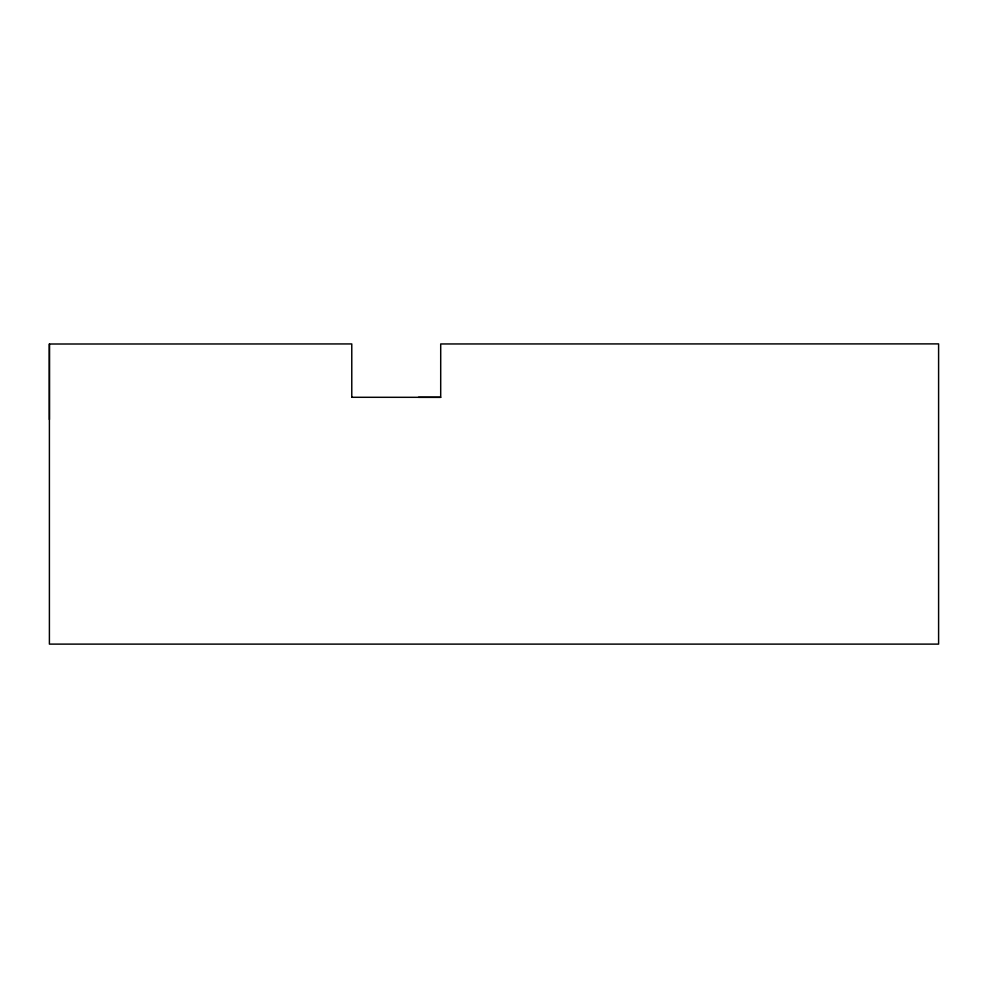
<?xml version="1.0" encoding="UTF-8"?>
<svg xmlns="http://www.w3.org/2000/svg" width="988" height="988" viewBox="0 0 988 988"><rect width="100%" height="100%" fill="white"/><g stroke="black" fill="none" stroke-linecap="round" stroke-linejoin="round"><path stroke-width="1.48" d="M351.777 397.3L351.777 343.935L49.4 344.009L49.4 644.114L938.6 644.114L938.6 343.886L440.71 343.96L440.697 397.324L418.467 397.312M351.777 397.287L440.697 397.324M49.412 343.985L49.412 419.567"/></g></svg>
